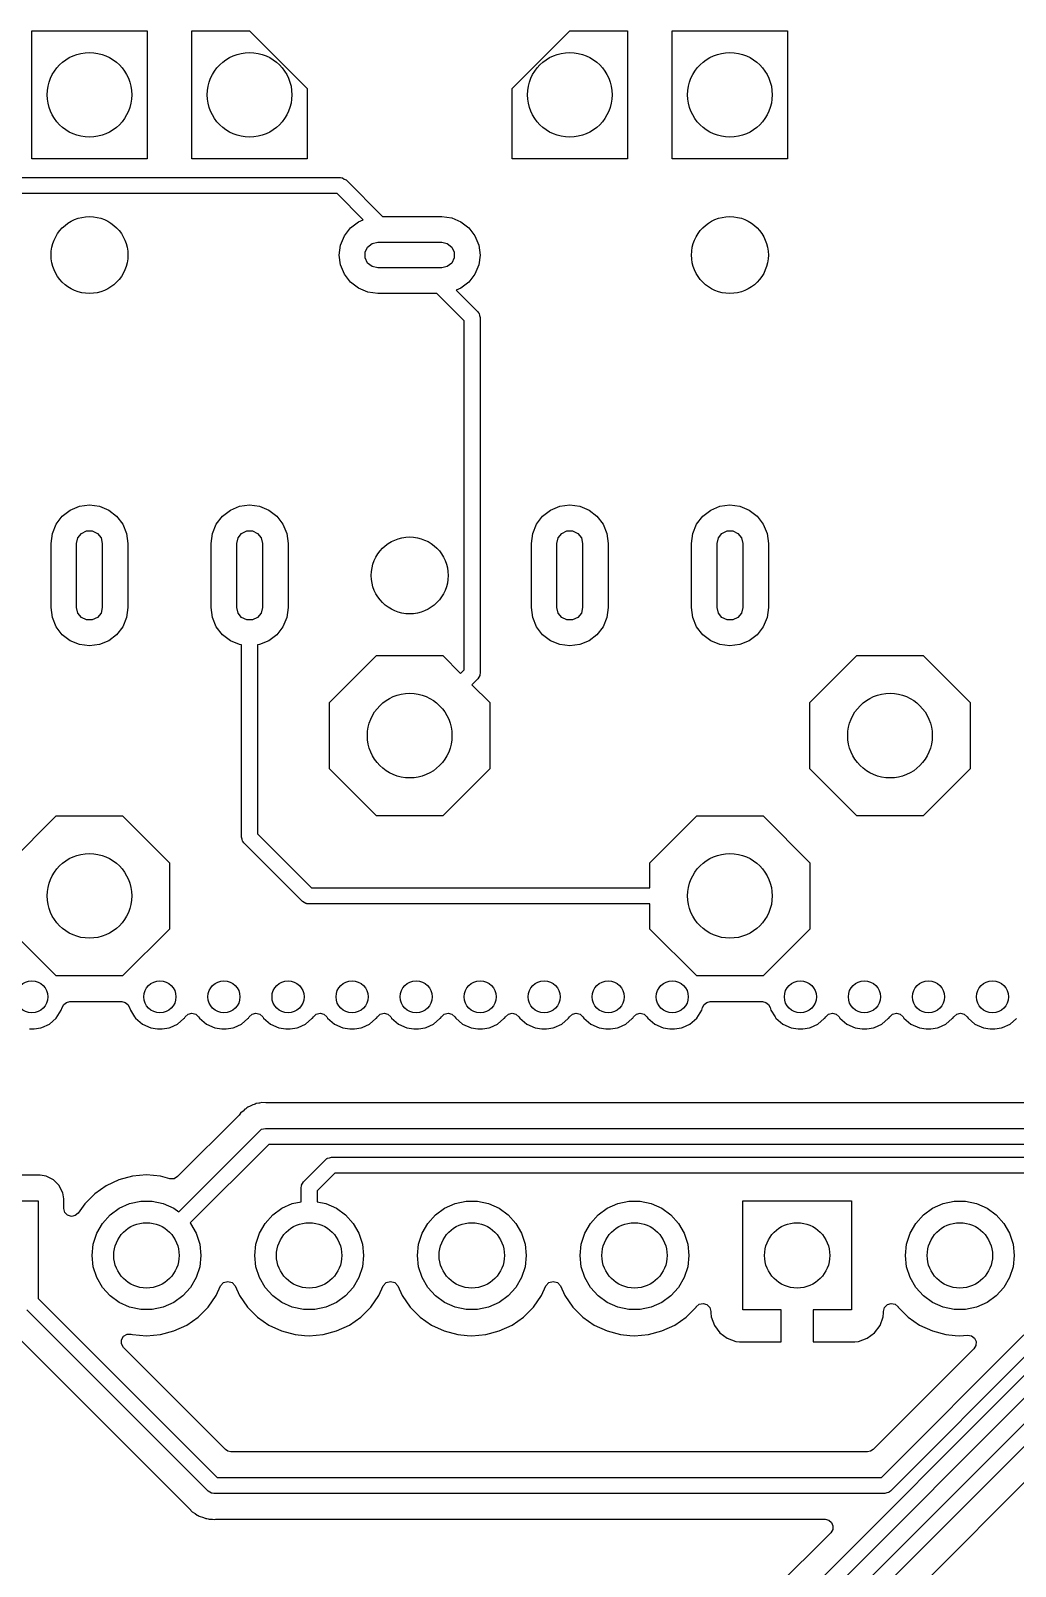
# Model space of a CAD drawing. Extents: x 0.79 to 7.48, y -4.92 to -0.79.
# Drawn here: x 4.334 to 4.939, y -1.77 to -0.827 of the extents above; entities that cross this region are included whole.
import ezdxf

# ---------------------------------------------------------------- set-up
doc = ezdxf.new("R2010")
doc.units = 0
doc.header["$MEASUREMENT"] = 0
doc.layers.add('BLACK', color=7, linetype='CONTINUOUS')

msp = doc.modelspace()

# ---------------------------------------------------------------- linework, layer by layer
at = {"layer": 'BLACK', "linetype": 'CONTINUOUS'}
for p, q in [((4.33465, -0.905512), (4.33465, -0.826772)), ((4.33465, -0.826772), (4.40551, -0.826772)), ((4.40551, -0.826772), (4.40551, -0.905512)), ((4.43307, -0.905512), (4.43307, -0.826772)), ((4.43307, -0.826772), (4.4685, -0.826772)), ((4.4685, -0.826772), (4.50394, -0.862205)), ((4.62992, -0.862205), (4.66535, -0.826772)), ((4.66535, -0.826772), (4.70079, -0.826772)), ((4.70079, -0.826772), (4.70079, -0.905512)), ((4.72835, -0.905512), (4.72835, -0.826772)), ((4.72835, -0.826772), (4.79921, -0.826772)), ((4.79921, -0.826772), (4.79921, -0.905512)), ((4.50394, -0.862205), (4.50394, -0.905512)), ((4.62992, -0.905512), (4.62992, -0.862205)), ((4.40551, -0.905512), (4.33465, -0.905512)), ((4.50394, -0.905512), (4.43307, -0.905512)), ((4.70079, -0.905512), (4.62992, -0.905512)), ((4.79921, -0.905512), (4.72835, -0.905512)), ((3.67223, -0.917016), (4.5243, -0.917016)), ((4.5243, -0.917016), (4.52517, -0.917141)), ((4.52517, -0.917141), (4.52535, -0.917128)), ((4.52535, -0.917128), (4.52544, -0.91718)), ((4.52544, -0.91718), (4.52569, -0.917215)), ((4.52569, -0.917215), (4.52671, -0.917874)), ((4.52671, -0.917874), (4.52778, -0.918457)), ((4.52778, -0.918457), (4.55027, -0.940945)), ((4.52226, -0.926858), (3.67427, -0.926858)), ((4.53832, -0.942915), (4.52226, -0.926858)), ((4.53543, -0.94411), (4.53832, -0.942915)), ((4.55027, -0.940945), (4.58661, -0.940945)), ((4.58661, -0.940945), (4.59273, -0.94175)), ((4.59273, -0.94175), (4.59843, -0.94411)), ((4.52443, -0.958453), (4.52679, -0.952756)), ((4.52679, -0.952756), (4.53054, -0.947864)), ((4.53054, -0.947864), (4.53543, -0.94411)), ((4.59843, -0.94411), (4.60332, -0.947864)), ((4.60332, -0.947864), (4.60707, -0.952756)), ((4.60707, -0.952756), (4.60943, -0.958453)), ((4.52362, -0.964567), (4.52443, -0.958453)), ((4.53957, -0.962815), (4.54109, -0.959658)), ((4.54109, -0.959658), (4.54383, -0.957473)), ((4.54383, -0.957473), (4.54724, -0.956693)), ((4.54724, -0.956693), (4.58661, -0.956693)), ((4.58661, -0.956693), (4.59003, -0.957473)), ((4.59003, -0.957473), (4.59277, -0.959658)), ((4.59277, -0.959658), (4.59429, -0.962815)), ((4.60943, -0.958453), (4.61024, -0.964567)), ((4.52443, -0.970681), (4.52362, -0.964567)), ((4.52679, -0.976378), (4.52443, -0.970681)), ((4.53957, -0.966319), (4.53957, -0.962815)), ((4.54109, -0.969476), (4.53957, -0.966319)), ((4.54383, -0.971661), (4.54109, -0.969476)), ((4.59277, -0.969476), (4.59003, -0.971661)), ((4.59429, -0.966319), (4.59277, -0.969476)), ((4.59429, -0.962815), (4.59429, -0.966319)), ((4.60943, -0.970681), (4.60707, -0.976378)), ((4.61024, -0.964567), (4.60943, -0.970681)), ((4.53054, -0.98127), (4.52679, -0.976378)), ((4.54724, -0.972441), (4.54383, -0.971661)), ((4.58661, -0.972441), (4.54724, -0.972441)), ((4.59003, -0.971661), (4.58661, -0.972441)), ((4.60707, -0.976378), (4.60332, -0.98127)), ((4.53543, -0.985024), (4.53054, -0.98127)), ((4.54113, -0.987384), (4.53543, -0.985024)), ((4.54724, -0.988189), (4.54113, -0.987384)), ((4.58359, -0.988189), (4.54724, -0.988189)), ((4.60039, -1.00499), (4.58359, -0.988189)), ((4.59843, -0.985024), (4.59554, -0.986219)), ((4.59554, -0.986219), (4.60879, -0.999473)), ((4.60332, -0.98127), (4.59843, -0.985024)), ((4.60879, -0.999473), (4.60932, -1.00018)), ((4.60039, -1.21942), (4.60039, -1.00499)), ((4.60932, -1.00018), (4.60945, -1.00029)), ((4.60945, -1.00029), (4.60949, -1.0004)), ((4.60949, -1.0004), (4.60963, -1.00059)), ((4.60963, -1.00059), (4.60989, -1.00178)), ((4.60989, -1.00178), (4.61024, -1.00295)), ((4.61024, -1.00295), (4.61024, -1.22146)), ((4.35338, -1.12503), (4.35827, -1.12128)), ((4.35827, -1.12128), (4.36396, -1.11892)), ((4.36396, -1.11892), (4.37008, -1.11811)), ((4.37008, -1.11811), (4.37619, -1.11892)), ((4.37619, -1.11892), (4.38189, -1.12128)), ((4.38189, -1.12128), (4.38678, -1.12503)), ((4.4518, -1.12503), (4.45669, -1.12128)), ((4.45669, -1.12128), (4.46239, -1.11892)), ((4.46239, -1.11892), (4.4685, -1.11811)), ((4.4685, -1.11811), (4.47462, -1.11892)), ((4.47462, -1.11892), (4.48031, -1.12128)), ((4.48031, -1.12128), (4.48521, -1.12503)), ((4.64865, -1.12503), (4.65354, -1.12128)), ((4.65354, -1.12128), (4.65924, -1.11892)), ((4.65924, -1.11892), (4.66535, -1.11811)), ((4.66535, -1.11811), (4.67147, -1.11892)), ((4.67147, -1.11892), (4.67717, -1.12128)), ((4.67717, -1.12128), (4.68206, -1.12503)), ((4.74708, -1.12503), (4.75197, -1.12128)), ((4.75197, -1.12128), (4.75767, -1.11892)), ((4.75767, -1.11892), (4.76378, -1.11811)), ((4.76378, -1.11811), (4.76989, -1.11892)), ((4.76989, -1.11892), (4.77559, -1.12128)), ((4.77559, -1.12128), (4.78048, -1.12503)), ((4.34726, -1.13562), (4.34962, -1.12992)), ((4.34962, -1.12992), (4.35338, -1.12503)), ((4.38678, -1.12503), (4.39054, -1.12992)), ((4.39054, -1.12992), (4.3929, -1.13562)), ((4.44569, -1.13562), (4.44805, -1.12992)), ((4.44805, -1.12992), (4.4518, -1.12503)), ((4.48521, -1.12503), (4.48896, -1.12992)), ((4.48896, -1.12992), (4.49132, -1.13562)), ((4.64254, -1.13562), (4.6449, -1.12992)), ((4.6449, -1.12992), (4.64865, -1.12503)), ((4.68206, -1.12503), (4.68581, -1.12992)), ((4.68581, -1.12992), (4.68817, -1.13562)), ((4.74096, -1.13562), (4.74332, -1.12992)), ((4.74332, -1.12992), (4.74708, -1.12503)), ((4.78048, -1.12503), (4.78424, -1.12992)), ((4.78424, -1.12992), (4.7866, -1.13562)), ((4.34646, -1.14173), (4.34726, -1.13562)), ((4.3622, -1.14173), (4.36298, -1.13832)), ((4.36298, -1.13832), (4.36517, -1.13558)), ((4.36517, -1.13558), (4.36833, -1.13406)), ((4.36833, -1.13406), (4.37183, -1.13406)), ((4.37183, -1.13406), (4.37499, -1.13558)), ((4.37499, -1.13558), (4.37717, -1.13832)), ((4.37717, -1.13832), (4.37795, -1.14173)), ((4.3929, -1.13562), (4.3937, -1.14173)), ((4.44488, -1.14173), (4.44569, -1.13562)), ((4.46063, -1.14173), (4.46141, -1.13832)), ((4.46141, -1.13832), (4.46359, -1.13558)), ((4.46359, -1.13558), (4.46675, -1.13406)), ((4.46675, -1.13406), (4.47026, -1.13406)), ((4.47026, -1.13406), (4.47341, -1.13558)), ((4.47341, -1.13558), (4.4756, -1.13832)), ((4.4756, -1.13832), (4.47638, -1.14173)), ((4.49132, -1.13562), (4.49213, -1.14173)), ((4.64173, -1.14173), (4.64254, -1.13562)), ((4.65748, -1.14173), (4.65826, -1.13832)), ((4.65826, -1.13832), (4.66044, -1.13558)), ((4.66044, -1.13558), (4.6636, -1.13406)), ((4.6636, -1.13406), (4.66711, -1.13406)), ((4.66711, -1.13406), (4.67026, -1.13558)), ((4.67026, -1.13558), (4.67245, -1.13832)), ((4.67245, -1.13832), (4.67323, -1.14173)), ((4.68817, -1.13562), (4.68898, -1.14173)), ((4.74016, -1.14173), (4.74096, -1.13562)), ((4.75591, -1.14173), (4.75669, -1.13832)), ((4.75669, -1.13832), (4.75887, -1.13558)), ((4.75887, -1.13558), (4.76203, -1.13406)), ((4.76203, -1.13406), (4.76553, -1.13406)), ((4.76553, -1.13406), (4.76869, -1.13558)), ((4.76869, -1.13558), (4.77087, -1.13832)), ((4.77087, -1.13832), (4.77165, -1.14173)), ((4.7866, -1.13562), (4.7874, -1.14173)), ((4.34646, -1.1811), (4.34646, -1.14173)), ((4.3622, -1.1811), (4.3622, -1.14173)), ((4.37795, -1.14173), (4.37795, -1.1811)), ((4.3937, -1.14173), (4.3937, -1.1811)), ((4.44488, -1.1811), (4.44488, -1.14173)), ((4.46063, -1.1811), (4.46063, -1.14173)), ((4.47638, -1.14173), (4.47638, -1.1811)), ((4.49213, -1.14173), (4.49213, -1.1811)), ((4.64173, -1.1811), (4.64173, -1.14173)), ((4.65748, -1.1811), (4.65748, -1.14173)), ((4.67323, -1.14173), (4.67323, -1.1811)), ((4.68898, -1.14173), (4.68898, -1.1811)), ((4.74016, -1.1811), (4.74016, -1.14173)), ((4.75591, -1.1811), (4.75591, -1.14173)), ((4.77165, -1.14173), (4.77165, -1.1811)), ((4.7874, -1.14173), (4.7874, -1.1811)), ((4.34726, -1.18722), (4.34646, -1.1811)), ((4.34962, -1.19291), (4.34726, -1.18722)), ((4.36298, -1.18452), (4.3622, -1.1811)), ((4.36517, -1.18726), (4.36298, -1.18452)), ((4.36833, -1.18878), (4.36517, -1.18726)), ((4.37499, -1.18726), (4.37183, -1.18878)), ((4.37717, -1.18452), (4.37499, -1.18726)), ((4.37795, -1.1811), (4.37717, -1.18452)), ((4.3929, -1.18722), (4.39054, -1.19291)), ((4.3937, -1.1811), (4.3929, -1.18722)), ((4.44569, -1.18722), (4.44488, -1.1811)), ((4.44805, -1.19291), (4.44569, -1.18722)), ((4.46141, -1.18452), (4.46063, -1.1811)), ((4.46359, -1.18726), (4.46141, -1.18452)), ((4.46675, -1.18878), (4.46359, -1.18726)), ((4.47341, -1.18726), (4.47026, -1.18878)), ((4.4756, -1.18452), (4.47341, -1.18726)), ((4.47638, -1.1811), (4.4756, -1.18452)), ((4.49132, -1.18722), (4.48896, -1.19291)), ((4.49213, -1.1811), (4.49132, -1.18722)), ((4.64254, -1.18722), (4.64173, -1.1811)), ((4.6449, -1.19291), (4.64254, -1.18722)), ((4.65826, -1.18452), (4.65748, -1.1811)), ((4.66044, -1.18726), (4.65826, -1.18452)), ((4.6636, -1.18878), (4.66044, -1.18726)), ((4.67026, -1.18726), (4.66711, -1.18878)), ((4.67245, -1.18452), (4.67026, -1.18726)), ((4.67323, -1.1811), (4.67245, -1.18452)), ((4.68817, -1.18722), (4.68581, -1.19291)), ((4.68898, -1.1811), (4.68817, -1.18722)), ((4.74096, -1.18722), (4.74016, -1.1811)), ((4.74332, -1.19291), (4.74096, -1.18722)), ((4.75669, -1.18452), (4.75591, -1.1811)), ((4.75887, -1.18726), (4.75669, -1.18452)), ((4.76203, -1.18878), (4.75887, -1.18726)), ((4.76869, -1.18726), (4.76553, -1.18878)), ((4.77087, -1.18452), (4.76869, -1.18726)), ((4.77165, -1.1811), (4.77087, -1.18452)), ((4.7866, -1.18722), (4.78424, -1.19291)), ((4.7874, -1.1811), (4.7866, -1.18722)), ((4.35338, -1.19781), (4.34962, -1.19291)), ((4.35827, -1.20156), (4.35338, -1.19781)), ((4.37183, -1.18878), (4.36833, -1.18878)), ((4.38678, -1.19781), (4.38189, -1.20156)), ((4.39054, -1.19291), (4.38678, -1.19781)), ((4.4518, -1.19781), (4.44805, -1.19291)), ((4.45669, -1.20156), (4.4518, -1.19781)), ((4.47026, -1.18878), (4.46675, -1.18878)), ((4.48521, -1.19781), (4.48031, -1.20156)), ((4.48896, -1.19291), (4.48521, -1.19781)), ((4.64865, -1.19781), (4.6449, -1.19291)), ((4.65354, -1.20156), (4.64865, -1.19781)), ((4.66711, -1.18878), (4.6636, -1.18878)), ((4.68206, -1.19781), (4.67717, -1.20156)), ((4.68581, -1.19291), (4.68206, -1.19781)), ((4.74708, -1.19781), (4.74332, -1.19291)), ((4.75197, -1.20156), (4.74708, -1.19781)), ((4.76553, -1.18878), (4.76203, -1.18878)), ((4.78048, -1.19781), (4.77559, -1.20156)), ((4.78424, -1.19291), (4.78048, -1.19781)), ((4.36396, -1.20392), (4.35827, -1.20156)), ((4.37008, -1.20472), (4.36396, -1.20392)), ((4.37619, -1.20392), (4.37008, -1.20472)), ((4.38189, -1.20156), (4.37619, -1.20392)), ((4.46239, -1.20392), (4.45669, -1.20156)), ((4.46358, -1.20408), (4.46239, -1.20392)), ((4.46358, -1.32224), (4.46358, -1.20408)), ((4.47462, -1.20392), (4.47343, -1.20408)), ((4.47343, -1.20408), (4.47343, -1.32021)), ((4.48031, -1.20156), (4.47462, -1.20392)), ((4.65924, -1.20392), (4.65354, -1.20156)), ((4.66535, -1.20472), (4.65924, -1.20392)), ((4.67147, -1.20392), (4.66535, -1.20472)), ((4.67717, -1.20156), (4.67147, -1.20392)), ((4.75767, -1.20392), (4.75197, -1.20156)), ((4.76378, -1.20472), (4.75767, -1.20392)), ((4.76989, -1.20392), (4.76378, -1.20472)), ((4.77559, -1.20156), (4.76989, -1.20392)), ((4.51772, -1.23946), (4.54654, -1.21063)), ((4.54654, -1.21063), (4.58731, -1.21063)), ((4.58731, -1.21063), (4.59825, -1.22156)), ((4.81299, -1.23946), (4.84182, -1.21063)), ((4.84182, -1.21063), (4.88259, -1.21063)), ((4.88259, -1.21063), (4.91142, -1.23946)), ((4.59825, -1.22156), (4.60039, -1.21942)), ((4.60879, -1.22494), (4.60521, -1.22852)), ((4.60938, -1.22387), (4.60879, -1.22494)), ((4.61004, -1.22284), (4.60938, -1.22387)), ((4.61007, -1.2226), (4.61004, -1.22284)), ((4.61012, -1.2225), (4.61007, -1.2226)), ((4.61024, -1.22146), (4.61011, -1.22233)), ((4.61011, -1.22233), (4.61012, -1.2225)), ((4.60521, -1.22852), (4.61614, -1.23946)), ((4.51772, -1.28023), (4.51772, -1.23946)), ((4.61614, -1.23946), (4.61614, -1.28023)), ((4.81299, -1.28023), (4.81299, -1.23946)), ((4.91142, -1.23946), (4.91142, -1.28023)), ((4.54654, -1.30906), (4.51772, -1.28023)), ((4.61614, -1.28023), (4.58731, -1.30906)), ((4.84182, -1.30906), (4.81299, -1.28023)), ((4.91142, -1.28023), (4.88259, -1.30906)), ((4.32087, -1.33788), (4.34969, -1.30906)), ((4.34969, -1.30906), (4.39046, -1.30906)), ((4.39046, -1.30906), (4.41929, -1.33788)), ((4.58731, -1.30906), (4.54654, -1.30906)), ((4.71457, -1.33788), (4.74339, -1.30906)), ((4.74339, -1.30906), (4.78416, -1.30906)), ((4.78416, -1.30906), (4.81299, -1.33788)), ((4.88259, -1.30906), (4.84182, -1.30906)), ((4.47343, -1.32021), (4.50657, -1.35335)), ((4.46393, -1.32341), (4.46358, -1.32224)), ((4.46418, -1.3246), (4.46393, -1.32341)), ((4.46433, -1.3248), (4.46418, -1.3246)), ((4.46436, -1.3249), (4.46433, -1.3248)), ((4.4645, -1.32502), (4.46436, -1.3249)), ((4.46502, -1.32572), (4.4645, -1.32502)), ((4.50105, -1.36175), (4.46502, -1.32572)), ((4.41929, -1.33788), (4.41929, -1.37865)), ((4.71457, -1.35335), (4.71457, -1.33788)), ((4.81299, -1.33788), (4.81299, -1.37865)), ((4.50657, -1.35335), (4.71457, -1.35335)), ((4.50212, -1.36233), (4.50105, -1.36175)), ((4.50314, -1.36299), (4.50212, -1.36233)), ((4.50339, -1.36302), (4.50314, -1.36299)), ((4.50348, -1.36308), (4.50339, -1.36302)), ((4.50366, -1.36306), (4.50348, -1.36308)), ((4.50453, -1.36319), (4.50366, -1.36306)), ((4.71457, -1.36319), (4.50453, -1.36319)), ((4.71457, -1.37865), (4.71457, -1.36319)), ((4.34969, -1.40748), (4.32087, -1.37865)), ((4.41929, -1.37865), (4.39046, -1.40748)), ((4.74339, -1.40748), (4.71457, -1.37865)), ((4.81299, -1.37865), (4.78416, -1.40748)), ((4.39046, -1.40748), (4.34969, -1.40748)), ((4.78416, -1.40748), (4.74339, -1.40748)), ((4.35427, -1.42493), (4.35594, -1.42369)), ((4.35594, -1.42369), (4.35796, -1.42325)), ((4.35796, -1.42325), (4.39007, -1.42325)), ((4.39007, -1.42325), (4.3921, -1.42369)), ((4.3921, -1.42369), (4.39376, -1.42493)), ((4.74798, -1.42493), (4.74964, -1.42369)), ((4.74964, -1.42369), (4.75166, -1.42325)), ((4.75166, -1.42325), (4.78377, -1.42325)), ((4.78377, -1.42325), (4.7858, -1.42369)), ((4.7858, -1.42369), (4.78746, -1.42493)), ((4.34541, -1.43702), (4.34969, -1.43331)), ((4.34969, -1.43331), (4.35275, -1.42855)), ((4.35275, -1.42855), (4.35328, -1.42675)), ((4.35328, -1.42675), (4.35427, -1.42493)), ((4.39376, -1.42493), (4.39475, -1.42675)), ((4.39475, -1.42675), (4.39528, -1.42855)), ((4.39528, -1.42855), (4.39781, -1.43248)), ((4.39781, -1.43248), (4.39834, -1.43331)), ((4.39834, -1.43331), (4.40262, -1.43702)), ((4.42415, -1.43702), (4.42804, -1.43365)), ((4.42804, -1.43365), (4.42843, -1.43331)), ((4.42843, -1.43331), (4.42896, -1.43248)), ((4.42896, -1.43248), (4.43073, -1.43084)), ((4.43073, -1.43084), (4.43307, -1.43024)), ((4.43307, -1.43024), (4.43541, -1.43084)), ((4.43541, -1.43084), (4.43718, -1.43248)), ((4.43718, -1.43248), (4.43771, -1.43331)), ((4.43771, -1.43331), (4.44199, -1.43702)), ((4.46352, -1.43702), (4.46741, -1.43365)), ((4.46741, -1.43365), (4.4678, -1.43331)), ((4.4678, -1.43331), (4.46833, -1.43248)), ((4.46833, -1.43248), (4.4701, -1.43084)), ((4.4701, -1.43084), (4.47244, -1.43024)), ((4.47244, -1.43024), (4.47478, -1.43084)), ((4.47478, -1.43084), (4.47655, -1.43248)), ((4.47655, -1.43248), (4.47708, -1.43331)), ((4.47708, -1.43331), (4.48136, -1.43702)), ((4.50289, -1.43702), (4.50678, -1.43365)), ((4.50678, -1.43365), (4.50717, -1.43331)), ((4.50717, -1.43331), (4.5077, -1.43248)), ((4.5077, -1.43248), (4.50947, -1.43084)), ((4.50947, -1.43084), (4.51181, -1.43024)), ((4.51181, -1.43024), (4.51415, -1.43084)), ((4.51415, -1.43084), (4.51592, -1.43248)), ((4.51592, -1.43248), (4.51645, -1.43331)), ((4.51645, -1.43331), (4.52073, -1.43702)), ((4.54226, -1.43702), (4.54615, -1.43365)), ((4.54615, -1.43365), (4.54654, -1.43331)), ((4.54654, -1.43331), (4.54707, -1.43248)), ((4.54707, -1.43248), (4.54884, -1.43084)), ((4.54884, -1.43084), (4.55118, -1.43024)), ((4.55118, -1.43024), (4.55352, -1.43084)), ((4.55352, -1.43084), (4.55529, -1.43248)), ((4.55529, -1.43248), (4.55582, -1.43331)), ((4.55582, -1.43331), (4.5601, -1.43702)), ((4.58163, -1.43702), (4.58552, -1.43365)), ((4.58552, -1.43365), (4.58591, -1.43331)), ((4.58591, -1.43331), (4.58644, -1.43248)), ((4.58644, -1.43248), (4.58821, -1.43084)), ((4.58821, -1.43084), (4.59055, -1.43024)), ((4.59055, -1.43024), (4.59289, -1.43084)), ((4.59289, -1.43084), (4.59466, -1.43248)), ((4.59466, -1.43248), (4.59519, -1.43331)), ((4.59519, -1.43331), (4.59947, -1.43702)), ((4.621, -1.43702), (4.62489, -1.43365)), ((4.62489, -1.43365), (4.62528, -1.43331)), ((4.62528, -1.43331), (4.62581, -1.43248)), ((4.62581, -1.43248), (4.62758, -1.43084)), ((4.62758, -1.43084), (4.62992, -1.43024)), ((4.62992, -1.43024), (4.63226, -1.43084)), ((4.63226, -1.43084), (4.63403, -1.43248)), ((4.63403, -1.43248), (4.63456, -1.43331)), ((4.63456, -1.43331), (4.63884, -1.43702)), ((4.66037, -1.43702), (4.66426, -1.43365)), ((4.66426, -1.43365), (4.66465, -1.43331)), ((4.66465, -1.43331), (4.66518, -1.43248)), ((4.66518, -1.43248), (4.66695, -1.43084)), ((4.66695, -1.43084), (4.66929, -1.43024)), ((4.66929, -1.43024), (4.67163, -1.43084)), ((4.67163, -1.43084), (4.6734, -1.43248)), ((4.6734, -1.43248), (4.67393, -1.43331)), ((4.67393, -1.43331), (4.67821, -1.43702)), ((4.69974, -1.43702), (4.70363, -1.43365)), ((4.70363, -1.43365), (4.70402, -1.43331)), ((4.70402, -1.43331), (4.70455, -1.43248)), ((4.70455, -1.43248), (4.70632, -1.43084)), ((4.70632, -1.43084), (4.70866, -1.43024)), ((4.70866, -1.43024), (4.711, -1.43084)), ((4.711, -1.43084), (4.71277, -1.43248)), ((4.71277, -1.43248), (4.7133, -1.43331)), ((4.7133, -1.43331), (4.71758, -1.43702)), ((4.73911, -1.43702), (4.74339, -1.43331)), ((4.74339, -1.43331), (4.74645, -1.42855)), ((4.74645, -1.42855), (4.74698, -1.42675)), ((4.74698, -1.42675), (4.74798, -1.42493)), ((4.78746, -1.42493), (4.78845, -1.42675)), ((4.78845, -1.42675), (4.78898, -1.42855)), ((4.78898, -1.42855), (4.79151, -1.43248)), ((4.79151, -1.43248), (4.79204, -1.43331)), ((4.79204, -1.43331), (4.79632, -1.43702)), ((4.81785, -1.43702), (4.82174, -1.43365)), ((4.82174, -1.43365), (4.82213, -1.43331)), ((4.82213, -1.43331), (4.82266, -1.43248)), ((4.82266, -1.43248), (4.82443, -1.43084)), ((4.82443, -1.43084), (4.82677, -1.43024)), ((4.82677, -1.43024), (4.82911, -1.43084)), ((4.82911, -1.43084), (4.83088, -1.43248)), ((4.83088, -1.43248), (4.83141, -1.43331)), ((4.83141, -1.43331), (4.83569, -1.43702)), ((4.85722, -1.43702), (4.86111, -1.43365)), ((4.86111, -1.43365), (4.8615, -1.43331)), ((4.8615, -1.43331), (4.86203, -1.43248)), ((4.86203, -1.43248), (4.8638, -1.43084)), ((4.8638, -1.43084), (4.86614, -1.43024)), ((4.86614, -1.43024), (4.86848, -1.43084)), ((4.86848, -1.43084), (4.87025, -1.43248)), ((4.87025, -1.43248), (4.87078, -1.43331)), ((4.87078, -1.43331), (4.87506, -1.43702)), ((4.89659, -1.43702), (4.90048, -1.43365)), ((4.90048, -1.43365), (4.90087, -1.43331)), ((4.90087, -1.43331), (4.9014, -1.43248)), ((4.9014, -1.43248), (4.90317, -1.43084)), ((4.90317, -1.43084), (4.90551, -1.43024)), ((4.90551, -1.43024), (4.90785, -1.43084)), ((4.90785, -1.43084), (4.90962, -1.43248)), ((4.90962, -1.43248), (4.91015, -1.43331)), ((4.91015, -1.43331), (4.91443, -1.43702)), ((4.93596, -1.43702), (4.93985, -1.43365)), ((4.33324, -1.43998), (4.33606, -1.43998)), ((4.33606, -1.43998), (4.34025, -1.43938)), ((4.34025, -1.43938), (4.34088, -1.43909)), ((4.34088, -1.43909), (4.34541, -1.43702)), ((4.40262, -1.43702), (4.40778, -1.43938)), ((4.40778, -1.43938), (4.41198, -1.43998)), ((4.41198, -1.43998), (4.4148, -1.43998)), ((4.4148, -1.43998), (4.41899, -1.43938)), ((4.41899, -1.43938), (4.41962, -1.43909)), ((4.41962, -1.43909), (4.42415, -1.43702)), ((4.44199, -1.43702), (4.44715, -1.43938)), ((4.44715, -1.43938), (4.45135, -1.43998)), ((4.45135, -1.43998), (4.45417, -1.43998)), ((4.45417, -1.43998), (4.45836, -1.43938)), ((4.45836, -1.43938), (4.45899, -1.43909)), ((4.45899, -1.43909), (4.46352, -1.43702)), ((4.48136, -1.43702), (4.48652, -1.43938)), ((4.48652, -1.43938), (4.49072, -1.43998)), ((4.49072, -1.43998), (4.49354, -1.43998)), ((4.49354, -1.43998), (4.49773, -1.43938)), ((4.49773, -1.43938), (4.49836, -1.43909)), ((4.49836, -1.43909), (4.50289, -1.43702)), ((4.52073, -1.43702), (4.52589, -1.43938)), ((4.52589, -1.43938), (4.53009, -1.43998)), ((4.53009, -1.43998), (4.53291, -1.43998)), ((4.53291, -1.43998), (4.5371, -1.43938)), ((4.5371, -1.43938), (4.53773, -1.43909)), ((4.53773, -1.43909), (4.54226, -1.43702)), ((4.5601, -1.43702), (4.56526, -1.43938)), ((4.56526, -1.43938), (4.56946, -1.43998)), ((4.56946, -1.43998), (4.57228, -1.43998)), ((4.57228, -1.43998), (4.57647, -1.43938)), ((4.57647, -1.43938), (4.5771, -1.43909)), ((4.5771, -1.43909), (4.58163, -1.43702)), ((4.59947, -1.43702), (4.60463, -1.43938)), ((4.60463, -1.43938), (4.60883, -1.43998)), ((4.60883, -1.43998), (4.61165, -1.43998)), ((4.61165, -1.43998), (4.61584, -1.43938)), ((4.61584, -1.43938), (4.61647, -1.43909)), ((4.61647, -1.43909), (4.621, -1.43702)), ((4.63884, -1.43702), (4.644, -1.43938)), ((4.644, -1.43938), (4.6482, -1.43998)), ((4.6482, -1.43998), (4.65102, -1.43998)), ((4.65102, -1.43998), (4.65521, -1.43938)), ((4.65521, -1.43938), (4.65584, -1.43909)), ((4.65584, -1.43909), (4.66037, -1.43702)), ((4.67821, -1.43702), (4.68337, -1.43938)), ((4.68337, -1.43938), (4.68757, -1.43998)), ((4.68757, -1.43998), (4.69039, -1.43998)), ((4.69039, -1.43998), (4.69458, -1.43938)), ((4.69458, -1.43938), (4.69521, -1.43909)), ((4.69521, -1.43909), (4.69974, -1.43702)), ((4.71758, -1.43702), (4.72274, -1.43938)), ((4.72274, -1.43938), (4.72694, -1.43998)), ((4.72694, -1.43998), (4.72976, -1.43998)), ((4.72976, -1.43998), (4.73395, -1.43938)), ((4.73395, -1.43938), (4.73458, -1.43909)), ((4.73458, -1.43909), (4.73911, -1.43702)), ((4.79632, -1.43702), (4.80148, -1.43938)), ((4.80148, -1.43938), (4.80568, -1.43998)), ((4.80568, -1.43998), (4.8085, -1.43998)), ((4.8085, -1.43998), (4.8127, -1.43938)), ((4.8127, -1.43938), (4.81332, -1.43909)), ((4.81332, -1.43909), (4.81785, -1.43702)), ((4.83569, -1.43702), (4.84085, -1.43938)), ((4.84085, -1.43938), (4.84505, -1.43998)), ((4.84505, -1.43998), (4.84787, -1.43998)), ((4.84787, -1.43998), (4.85207, -1.43938)), ((4.85207, -1.43938), (4.85269, -1.43909)), ((4.85269, -1.43909), (4.85722, -1.43702)), ((4.87506, -1.43702), (4.88022, -1.43938)), ((4.88022, -1.43938), (4.88442, -1.43998)), ((4.88442, -1.43998), (4.88724, -1.43998)), ((4.88724, -1.43998), (4.89144, -1.43938)), ((4.89144, -1.43938), (4.89206, -1.43909)), ((4.89206, -1.43909), (4.89659, -1.43702)), ((4.91443, -1.43702), (4.91959, -1.43938)), ((4.91959, -1.43938), (4.92379, -1.43998)), ((4.92379, -1.43998), (4.92661, -1.43998)), ((4.92661, -1.43998), (4.93081, -1.43938)), ((4.93081, -1.43938), (4.93143, -1.43909)), ((4.93143, -1.43909), (4.93596, -1.43702)), ((4.46455, -1.49044), (4.46418, -1.49078)), ((4.46563, -1.48936), (4.46455, -1.49044)), ((4.4662, -1.48904), (4.46563, -1.48936)), ((4.46689, -1.48857), (4.4662, -1.48904)), ((4.4674, -1.48816), (4.46689, -1.48857)), ((4.46881, -1.48755), (4.4674, -1.48816)), ((4.46925, -1.48732), (4.46881, -1.48755)), ((4.47059, -1.48657), (4.46925, -1.48732)), ((4.47123, -1.48642), (4.47059, -1.48657)), ((4.47202, -1.48615), (4.47123, -1.48642)), ((4.47262, -1.48589), (4.47202, -1.48615)), ((4.47414, -1.48568), (4.47262, -1.48589)), ((4.47463, -1.48559), (4.47414, -1.48568)), ((4.47612, -1.48523), (4.47463, -1.48559)), ((4.47852, -1.48531), (4.47612, -1.48523)), ((4.47869, -1.48531), (4.47852, -1.48531)), ((5.2832, -1.48531), (4.47869, -1.48531)), ((4.46208, -1.49292), (4.42423, -1.53076)), ((4.46261, -1.49228), (4.46208, -1.49292)), ((4.46299, -1.49175), (4.46261, -1.49228)), ((4.46418, -1.49078), (4.46299, -1.49175)), ((4.42491, -1.55238), (4.47477, -1.50252)), ((4.47477, -1.50252), (4.47548, -1.50199)), ((4.47548, -1.50199), (4.47559, -1.50186)), ((4.47559, -1.50186), (4.47569, -1.50183)), ((4.47569, -1.50183), (4.47589, -1.50168)), ((4.47589, -1.50168), (4.47708, -1.50142)), ((4.47708, -1.50142), (4.47825, -1.50108)), ((4.47825, -1.50108), (5.40889, -1.50108)), ((4.48029, -1.51092), (4.43198, -1.55923)), ((5.41093, -1.51092), (4.48029, -1.51092)), ((4.50164, -1.53392), (4.51532, -1.52024)), ((4.51532, -1.52024), (4.51603, -1.51971)), ((4.51603, -1.51971), (4.51614, -1.51958)), ((4.51614, -1.51958), (4.51625, -1.51955)), ((4.51625, -1.51955), (4.51644, -1.5194)), ((4.51644, -1.5194), (4.51763, -1.51914)), ((4.51763, -1.51914), (4.5188, -1.5188)), ((4.5188, -1.5188), (5.41623, -1.5188)), ((4.33982, -1.5299), (4.27041, -1.5299)), ((4.34352, -1.53049), (4.33982, -1.5299)), ((4.34797, -1.53275), (4.34352, -1.53049)), ((4.3515, -1.53629), (4.34797, -1.53275)), ((4.35152, -1.53633), (4.3515, -1.53629)), ((4.35377, -1.54074), (4.35152, -1.53633)), ((4.38041, -1.53633), (4.37335, -1.54128)), ((4.38822, -1.53269), (4.38041, -1.53633)), ((4.39654, -1.53046), (4.38822, -1.53269)), ((4.40512, -1.52971), (4.39654, -1.53046)), ((4.4137, -1.53046), (4.40512, -1.52971)), ((4.41952, -1.53202), (4.4137, -1.53046)), ((4.42205, -1.53202), (4.41952, -1.53202)), ((4.42423, -1.53076), (4.42205, -1.53202)), ((4.5002, -1.5374), (4.50032, -1.53653)), ((4.5002, -1.54616), (4.5002, -1.5374)), ((4.50031, -1.53636), (4.50036, -1.53626)), ((4.50032, -1.53653), (4.50031, -1.53636)), ((4.50036, -1.53626), (4.5004, -1.53602)), ((4.5004, -1.53602), (4.50105, -1.53499)), ((4.50105, -1.53499), (4.50164, -1.53392)), ((4.52084, -1.52864), (4.51004, -1.53944)), ((5.41827, -1.52864), (4.52084, -1.52864)), ((4.27165, -1.54567), (4.33858, -1.54567)), ((4.33858, -1.54567), (4.33858, -1.60564)), ((4.35435, -1.54443), (4.35377, -1.54074)), ((4.35435, -1.55032), (4.35435, -1.54443)), ((4.35435, -1.54443), (4.35435, -1.54443)), ((4.37335, -1.54128), (4.36726, -1.54737)), ((4.39478, -1.54731), (4.40162, -1.54585)), ((4.40162, -1.54585), (4.40862, -1.54585)), ((4.40862, -1.54585), (4.41546, -1.54731)), ((4.49478, -1.54731), (4.5002, -1.54616)), ((4.51004, -1.53944), (4.51004, -1.54616)), ((4.51004, -1.54616), (4.51546, -1.54731)), ((4.59478, -1.54731), (4.60162, -1.54585)), ((4.60162, -1.54585), (4.60862, -1.54585)), ((4.60862, -1.54585), (4.61546, -1.54731)), ((4.69478, -1.54731), (4.70162, -1.54585)), ((4.70162, -1.54585), (4.70862, -1.54585)), ((4.70862, -1.54585), (4.71546, -1.54731)), ((4.77165, -1.6126), (4.77165, -1.54567)), ((4.77165, -1.54567), (4.83858, -1.54567)), ((4.83858, -1.54567), (4.83858, -1.6126)), ((4.89478, -1.54731), (4.90162, -1.54585)), ((4.90162, -1.54585), (4.90862, -1.54585)), ((4.90862, -1.54585), (4.91546, -1.54731)), ((4.35496, -1.55269), (4.35435, -1.55032)), ((4.35665, -1.55446), (4.35496, -1.55269)), ((4.35898, -1.5552), (4.35665, -1.55446)), ((4.36137, -1.55471), (4.35898, -1.5552)), ((4.36323, -1.55312), (4.36137, -1.55471)), ((4.36726, -1.54737), (4.36323, -1.55312)), ((4.37804, -1.55946), (4.38273, -1.55426)), ((4.38273, -1.55426), (4.38839, -1.55015)), ((4.38839, -1.55015), (4.39478, -1.54731)), ((4.41546, -1.54731), (4.42185, -1.55015)), ((4.42185, -1.55015), (4.42491, -1.55238)), ((4.47804, -1.55946), (4.48273, -1.55426)), ((4.48273, -1.55426), (4.48839, -1.55015)), ((4.48839, -1.55015), (4.49478, -1.54731)), ((4.51546, -1.54731), (4.52185, -1.55015)), ((4.52185, -1.55015), (4.52751, -1.55426)), ((4.52751, -1.55426), (4.53219, -1.55946)), ((4.57804, -1.55946), (4.58273, -1.55426)), ((4.58273, -1.55426), (4.58839, -1.55015)), ((4.58839, -1.55015), (4.59478, -1.54731)), ((4.61546, -1.54731), (4.62185, -1.55015)), ((4.62185, -1.55015), (4.62751, -1.55426)), ((4.62751, -1.55426), (4.63219, -1.55946)), ((4.67804, -1.55946), (4.68273, -1.55426)), ((4.68273, -1.55426), (4.68839, -1.55015)), ((4.68839, -1.55015), (4.69478, -1.54731)), ((4.71546, -1.54731), (4.72185, -1.55015)), ((4.72185, -1.55015), (4.72751, -1.55426)), ((4.72751, -1.55426), (4.73219, -1.55946)), ((4.87804, -1.55946), (4.88273, -1.55426)), ((4.88273, -1.55426), (4.88839, -1.55015)), ((4.88839, -1.55015), (4.89478, -1.54731)), ((4.91546, -1.54731), (4.92185, -1.55015)), ((4.92185, -1.55015), (4.92751, -1.55426)), ((4.92751, -1.55426), (4.93219, -1.55946)), ((4.37238, -1.57218), (4.37455, -1.56552)), ((4.37455, -1.56552), (4.37804, -1.55946)), ((4.43198, -1.55923), (4.43219, -1.55946)), ((4.43219, -1.55946), (4.43569, -1.56552)), ((4.43569, -1.56552), (4.43785, -1.57218)), ((4.47238, -1.57218), (4.47455, -1.56552)), ((4.47455, -1.56552), (4.47804, -1.55946)), ((4.53219, -1.55946), (4.53569, -1.56552)), ((4.53569, -1.56552), (4.53785, -1.57218)), ((4.57238, -1.57218), (4.57455, -1.56552)), ((4.57455, -1.56552), (4.57804, -1.55946)), ((4.63219, -1.55946), (4.63569, -1.56552)), ((4.63569, -1.56552), (4.63785, -1.57218)), ((4.67238, -1.57218), (4.67455, -1.56552)), ((4.67455, -1.56552), (4.67804, -1.55946)), ((4.73219, -1.55946), (4.73569, -1.56552)), ((4.73569, -1.56552), (4.73785, -1.57218)), ((4.87238, -1.57218), (4.87455, -1.56552)), ((4.87455, -1.56552), (4.87804, -1.55946)), ((4.93219, -1.55946), (4.93569, -1.56552)), ((4.93569, -1.56552), (4.93785, -1.57218)), ((4.37165, -1.57913), (4.37238, -1.57218)), ((4.43785, -1.57218), (4.43858, -1.57913)), ((4.47165, -1.57913), (4.47238, -1.57218)), ((4.53785, -1.57218), (4.53858, -1.57913)), ((4.57165, -1.57913), (4.57238, -1.57218)), ((4.63785, -1.57218), (4.63858, -1.57913)), ((4.67165, -1.57913), (4.67238, -1.57218)), ((4.73785, -1.57218), (4.73858, -1.57913)), ((4.87165, -1.57913), (4.87238, -1.57218)), ((4.93785, -1.57218), (4.93858, -1.57913)), ((4.37238, -1.58609), (4.37165, -1.57913)), ((4.43858, -1.57913), (4.43785, -1.58609)), ((4.47238, -1.58609), (4.47165, -1.57913)), ((4.53858, -1.57913), (4.53785, -1.58609)), ((4.57238, -1.58609), (4.57165, -1.57913)), ((4.63858, -1.57913), (4.63785, -1.58609)), ((4.67238, -1.58609), (4.67165, -1.57913)), ((4.73858, -1.57913), (4.73785, -1.58609)), ((4.87238, -1.58609), (4.87165, -1.57913)), ((4.93858, -1.57913), (4.93785, -1.58609)), ((4.37455, -1.59275), (4.37238, -1.58609)), ((4.37804, -1.5988), (4.37455, -1.59275)), ((4.43569, -1.59275), (4.43219, -1.5988)), ((4.43785, -1.58609), (4.43569, -1.59275)), ((4.47455, -1.59275), (4.47238, -1.58609)), ((4.47804, -1.5988), (4.47455, -1.59275)), ((4.53569, -1.59275), (4.53219, -1.5988)), ((4.53785, -1.58609), (4.53569, -1.59275)), ((4.57455, -1.59275), (4.57238, -1.58609)), ((4.57804, -1.5988), (4.57455, -1.59275)), ((4.63569, -1.59275), (4.63219, -1.5988)), ((4.63785, -1.58609), (4.63569, -1.59275)), ((4.67455, -1.59275), (4.67238, -1.58609)), ((4.67804, -1.5988), (4.67455, -1.59275)), ((4.73569, -1.59275), (4.73219, -1.5988)), ((4.73785, -1.58609), (4.73569, -1.59275)), ((4.87455, -1.59275), (4.87238, -1.58609)), ((4.87804, -1.5988), (4.87455, -1.59275)), ((4.93569, -1.59275), (4.93219, -1.5988)), ((4.93785, -1.58609), (4.93569, -1.59275)), ((4.38273, -1.604), (4.37804, -1.5988)), ((4.43219, -1.5988), (4.42751, -1.604)), ((4.44792, -1.60384), (4.45069, -1.59789)), ((4.45069, -1.59789), (4.4525, -1.59584)), ((4.4525, -1.59584), (4.45512, -1.59507)), ((4.45512, -1.59507), (4.45774, -1.59584)), ((4.45774, -1.59584), (4.45954, -1.59789)), ((4.45954, -1.59789), (4.46232, -1.60384)), ((4.48273, -1.604), (4.47804, -1.5988)), ((4.53219, -1.5988), (4.52751, -1.604)), ((4.54792, -1.60384), (4.55069, -1.59789)), ((4.55069, -1.59789), (4.5525, -1.59584)), ((4.5525, -1.59584), (4.55512, -1.59507)), ((4.55512, -1.59507), (4.55774, -1.59584)), ((4.55774, -1.59584), (4.55954, -1.59789)), ((4.55954, -1.59789), (4.56232, -1.60384)), ((4.58273, -1.604), (4.57804, -1.5988)), ((4.63219, -1.5988), (4.62751, -1.604)), ((4.64792, -1.60384), (4.65069, -1.59789)), ((4.65069, -1.59789), (4.6525, -1.59584)), ((4.6525, -1.59584), (4.65512, -1.59507)), ((4.65512, -1.59507), (4.65774, -1.59584)), ((4.65774, -1.59584), (4.65954, -1.59789)), ((4.65954, -1.59789), (4.66232, -1.60384)), ((4.68273, -1.604), (4.67804, -1.5988)), ((4.73219, -1.5988), (4.72751, -1.604)), ((4.88273, -1.604), (4.87804, -1.5988)), ((4.93219, -1.5988), (4.92751, -1.604)), ((4.44298, -1.72395), (4.33162, -1.6126)), ((4.33858, -1.60564), (4.4485, -1.71555)), ((4.38839, -1.60812), (4.38273, -1.604)), ((4.39478, -1.61096), (4.38839, -1.60812)), ((4.40162, -1.61242), (4.39478, -1.61096)), ((4.40862, -1.61242), (4.40162, -1.61242)), ((4.41546, -1.61096), (4.40862, -1.61242)), ((4.42185, -1.60812), (4.41546, -1.61096)), ((4.42751, -1.604), (4.42185, -1.60812)), ((4.43688, -1.61699), (4.44298, -1.6109)), ((4.44298, -1.6109), (4.44792, -1.60384)), ((4.46232, -1.60384), (4.46726, -1.6109)), ((4.46726, -1.6109), (4.47335, -1.61699)), ((4.48839, -1.60812), (4.48273, -1.604)), ((4.49478, -1.61096), (4.48839, -1.60812)), ((4.50162, -1.61242), (4.49478, -1.61096)), ((4.50862, -1.61242), (4.50162, -1.61242)), ((4.51546, -1.61096), (4.50862, -1.61242)), ((4.52185, -1.60812), (4.51546, -1.61096)), ((4.52751, -1.604), (4.52185, -1.60812)), ((4.53688, -1.61699), (4.54298, -1.6109)), ((4.54298, -1.6109), (4.54792, -1.60384)), ((4.56232, -1.60384), (4.56726, -1.6109)), ((4.56726, -1.6109), (4.57335, -1.61699)), ((4.58839, -1.60812), (4.58273, -1.604)), ((4.59478, -1.61096), (4.58839, -1.60812)), ((4.60162, -1.61242), (4.59478, -1.61096)), ((4.60862, -1.61242), (4.60162, -1.61242)), ((4.61546, -1.61096), (4.60862, -1.61242)), ((4.62185, -1.60812), (4.61546, -1.61096)), ((4.62751, -1.604), (4.62185, -1.60812)), ((4.63688, -1.61699), (4.64298, -1.6109)), ((4.64298, -1.6109), (4.64792, -1.60384)), ((4.66232, -1.60384), (4.66726, -1.6109)), ((4.66726, -1.6109), (4.67335, -1.61699)), ((4.68839, -1.60812), (4.68273, -1.604)), ((4.69478, -1.61096), (4.68839, -1.60812)), ((4.70162, -1.61242), (4.69478, -1.61096)), ((4.70862, -1.61242), (4.70162, -1.61242)), ((4.71546, -1.61096), (4.70862, -1.61242)), ((4.72185, -1.60812), (4.71546, -1.61096)), ((4.72751, -1.604), (4.72185, -1.60812)), ((4.73688, -1.61699), (4.74298, -1.6109)), ((4.74298, -1.6109), (4.74309, -1.61074)), ((4.74309, -1.61074), (4.74495, -1.60915)), ((4.74495, -1.60915), (4.74734, -1.60867)), ((4.74734, -1.60867), (4.74967, -1.6094)), ((4.74967, -1.6094), (4.75136, -1.61118)), ((4.75136, -1.61118), (4.75197, -1.61354)), ((4.79528, -1.6126), (4.77165, -1.6126)), ((4.79528, -1.63228), (4.79528, -1.6126)), ((4.83858, -1.6126), (4.81496, -1.6126)), ((4.81496, -1.6126), (4.81496, -1.63228)), ((4.85827, -1.61354), (4.85888, -1.61118)), ((4.85888, -1.61118), (4.86056, -1.6094)), ((4.86056, -1.6094), (4.86289, -1.60867)), ((4.86289, -1.60867), (4.86529, -1.60915)), ((4.86529, -1.60915), (4.86715, -1.61074)), ((4.86715, -1.61074), (4.86726, -1.6109)), ((4.86726, -1.6109), (4.87335, -1.61699)), ((4.88839, -1.60812), (4.88273, -1.604)), ((4.89478, -1.61096), (4.88839, -1.60812)), ((4.90162, -1.61242), (4.89478, -1.61096)), ((4.90862, -1.61242), (4.90162, -1.61242)), ((4.91546, -1.61096), (4.90862, -1.61242)), ((4.92185, -1.60812), (4.91546, -1.61096)), ((4.92751, -1.604), (4.92185, -1.60812)), ((4.42202, -1.62557), (4.42983, -1.62193)), ((4.42983, -1.62193), (4.43688, -1.61699)), ((4.47335, -1.61699), (4.48041, -1.62193)), ((4.48041, -1.62193), (4.48822, -1.62557)), ((4.52202, -1.62557), (4.52983, -1.62193)), ((4.52983, -1.62193), (4.53688, -1.61699)), ((4.57335, -1.61699), (4.58041, -1.62193)), ((4.58041, -1.62193), (4.58822, -1.62557)), ((4.62202, -1.62557), (4.62983, -1.62193)), ((4.62983, -1.62193), (4.63688, -1.61699)), ((4.67335, -1.61699), (4.68041, -1.62193)), ((4.68041, -1.62193), (4.68822, -1.62557)), ((4.72202, -1.62557), (4.72983, -1.62193)), ((4.72983, -1.62193), (4.73688, -1.61699)), ((4.75197, -1.61354), (4.75197, -1.61448)), ((4.75197, -1.61448), (4.75222, -1.61683)), ((4.75222, -1.61683), (4.7542, -1.62213)), ((4.7542, -1.62213), (4.75759, -1.62666)), ((4.85265, -1.62666), (4.85604, -1.62213)), ((4.85604, -1.62213), (4.85802, -1.61683)), ((4.85802, -1.61683), (4.85827, -1.61448)), ((4.85827, -1.61448), (4.85827, -1.61354)), ((4.87335, -1.61699), (4.88041, -1.62193)), ((4.88041, -1.62193), (4.88822, -1.62557)), ((4.32652, -1.6298), (4.43152, -1.73479)), ((4.38973, -1.63103), (4.39099, -1.62884)), ((4.38973, -1.63356), (4.38973, -1.63103)), ((4.39099, -1.62884), (4.39318, -1.62758)), ((4.39318, -1.62758), (4.39571, -1.62758)), ((4.39571, -1.62758), (4.39654, -1.6278)), ((4.39654, -1.6278), (4.40512, -1.62855)), ((4.40512, -1.62855), (4.4137, -1.6278)), ((4.40512, -1.62855), (4.40512, -1.62855)), ((4.40512, -1.62855), (4.40512, -1.62855)), ((4.4137, -1.6278), (4.42202, -1.62557)), ((4.48822, -1.62557), (4.49654, -1.6278)), ((4.49654, -1.6278), (4.50226, -1.6283)), ((4.50226, -1.6283), (4.50512, -1.62855)), ((4.50512, -1.62855), (4.5137, -1.6278)), ((4.50512, -1.62855), (4.50512, -1.62855)), ((4.50512, -1.62855), (4.50512, -1.62855)), ((4.5137, -1.6278), (4.52202, -1.62557)), ((4.58822, -1.62557), (4.59654, -1.6278)), ((4.59654, -1.6278), (4.60226, -1.6283)), ((4.60226, -1.6283), (4.60512, -1.62855)), ((4.60512, -1.62855), (4.6137, -1.6278)), ((4.60512, -1.62855), (4.60512, -1.62855)), ((4.60512, -1.62855), (4.60512, -1.62855)), ((4.6137, -1.6278), (4.62202, -1.62557)), ((4.68822, -1.62557), (4.69654, -1.6278)), ((4.69654, -1.6278), (4.70226, -1.6283)), ((4.70226, -1.6283), (4.70512, -1.62855)), ((4.70512, -1.62855), (4.7137, -1.6278)), ((4.70512, -1.62855), (4.70512, -1.62855)), ((4.70512, -1.62855), (4.70512, -1.62855)), ((4.7137, -1.6278), (4.72202, -1.62557)), ((4.75759, -1.62666), (4.76212, -1.63005)), ((4.76212, -1.63005), (4.76743, -1.63203)), ((4.84281, -1.63203), (4.84811, -1.63005)), ((4.84811, -1.63005), (4.85265, -1.62666)), ((4.85696, -1.71555), (4.9445, -1.62802)), ((4.88822, -1.62557), (4.89654, -1.6278)), ((4.89654, -1.6278), (4.90226, -1.6283)), ((4.90226, -1.6283), (4.90512, -1.62855)), ((4.90512, -1.62855), (4.90727, -1.62837)), ((4.90512, -1.62855), (4.90512, -1.62855)), ((4.90512, -1.62855), (4.90512, -1.62855)), ((4.90727, -1.62837), (4.90988, -1.62814)), ((4.90988, -1.62814), (4.91222, -1.62851)), ((4.91222, -1.62851), (4.9141, -1.62993)), ((4.9141, -1.62993), (4.9151, -1.63207)), ((4.39099, -1.63575), (4.38973, -1.63356)), ((4.4536, -1.69835), (4.39099, -1.63575)), ((4.76743, -1.63203), (4.76977, -1.63228)), ((4.76977, -1.63228), (4.79528, -1.63228)), ((4.81496, -1.63228), (4.84047, -1.63228)), ((4.84047, -1.63228), (4.84281, -1.63203)), ((4.91376, -1.63645), (4.85186, -1.69835)), ((4.95001, -1.63642), (4.86248, -1.72395)), ((4.91498, -1.63443), (4.91376, -1.63645)), ((4.9151, -1.63207), (4.91498, -1.63443)), ((4.80184, -1.79573), (4.95184, -1.64573)), ((4.95735, -1.65413), (4.81024, -1.80125)), ((4.81955, -1.80754), (4.96365, -1.66345)), ((4.96916, -1.67185), (4.82795, -1.81306)), ((4.84515, -1.81816), (4.97427, -1.68905)), ((4.45518, -1.69941), (4.4536, -1.69835)), ((4.45705, -1.69978), (4.45518, -1.69941)), ((4.84841, -1.69978), (4.45705, -1.69978)), ((4.85028, -1.69941), (4.84841, -1.69978)), ((4.85186, -1.69835), (4.85028, -1.69941)), ((4.4485, -1.71555), (4.85696, -1.71555)), ((4.44405, -1.72454), (4.44298, -1.72395)), ((4.44507, -1.72519), (4.44405, -1.72454)), ((4.44532, -1.72523), (4.44507, -1.72519)), ((4.44541, -1.72528), (4.44532, -1.72523)), ((4.44559, -1.72527), (4.44541, -1.72528)), ((4.44646, -1.72539), (4.44559, -1.72527)), ((4.859, -1.72539), (4.44646, -1.72539)), ((4.86017, -1.72505), (4.859, -1.72539)), ((4.86136, -1.72479), (4.86017, -1.72505)), ((4.86156, -1.72464), (4.86136, -1.72479)), ((4.86166, -1.72461), (4.86156, -1.72464)), ((4.86178, -1.72448), (4.86166, -1.72461)), ((4.86248, -1.72395), (4.86178, -1.72448)), ((4.43152, -1.73479), (4.43163, -1.73491)), ((4.43163, -1.73491), (4.43328, -1.73667)), ((4.43328, -1.73667), (4.43328, -1.73667)), ((4.43328, -1.73667), (4.43459, -1.73747)), ((4.43459, -1.73747), (4.435, -1.73775)), ((4.435, -1.73775), (4.43622, -1.73868)), ((4.43622, -1.73868), (4.43683, -1.73892)), ((4.43683, -1.73892), (4.43758, -1.73929)), ((4.43758, -1.73929), (4.43814, -1.73963)), ((4.43814, -1.73963), (4.43961, -1.74004)), ((4.43961, -1.74004), (4.44009, -1.7402)), ((4.44009, -1.7402), (4.44151, -1.74076)), ((4.44151, -1.74076), (4.44216, -1.74083)), ((4.44216, -1.74083), (4.44298, -1.74098)), ((4.44298, -1.74098), (4.44361, -1.74116)), ((4.44361, -1.74116), (4.44515, -1.74116)), ((4.44515, -1.74116), (4.44564, -1.74119)), ((4.44564, -1.74119), (4.44717, -1.74134)), ((4.44717, -1.74134), (4.44782, -1.74123)), ((4.44782, -1.74123), (4.44865, -1.74116)), ((4.44865, -1.74116), (4.82232, -1.74116)), ((4.82232, -1.74116), (4.82454, -1.74169)), ((4.82454, -1.74169), (4.82627, -1.74317)), ((4.82627, -1.74317), (4.82714, -1.74528)), ((4.82577, -1.7495), (4.79099, -1.78427)), ((4.82696, -1.74755), (4.82577, -1.7495)), ((4.82714, -1.74528), (4.82696, -1.74755))]:
    msp.add_line(p, q, dxfattribs=at)
at = {"layer": 'BLACK'}
for centre, radius in [((4.37008, -0.866142), 0.026), ((4.4685, -0.866142), 0.026), ((4.66535, -0.866142), 0.026), ((4.76378, -0.866142), 0.026), ((4.37008, -0.964567), 0.023622), ((4.76378, -0.964567), 0.023622), ((4.56693, -1.16142), 0.023622), ((4.56693, -1.25984), 0.026), ((4.8622, -1.25984), 0.026), ((4.37008, -1.35827), 0.026), ((4.76378, -1.35827), 0.026), ((4.33465, -1.42028), 0.009843), ((4.41339, -1.42028), 0.009843), ((4.45276, -1.42028), 0.009843), ((4.49213, -1.42028), 0.009843), ((4.5315, -1.42028), 0.009843), ((4.57087, -1.42028), 0.009843), ((4.61024, -1.42028), 0.009843), ((4.64961, -1.42028), 0.009843), ((4.68898, -1.42028), 0.009843), ((4.72835, -1.42028), 0.009843), ((4.80709, -1.42028), 0.009843), ((4.84646, -1.42028), 0.009843), ((4.88583, -1.42028), 0.009843), ((4.9252, -1.42028), 0.009843), ((4.40512, -1.57913), 0.020079), ((4.50512, -1.57913), 0.020079), ((4.60512, -1.57913), 0.020079), ((4.70512, -1.57913), 0.020079), ((4.80512, -1.57913), 0.020079), ((4.90512, -1.57913), 0.020079)]:
    msp.add_circle(centre, radius, dxfattribs=at)

doc.saveas('drawing.dxf')
